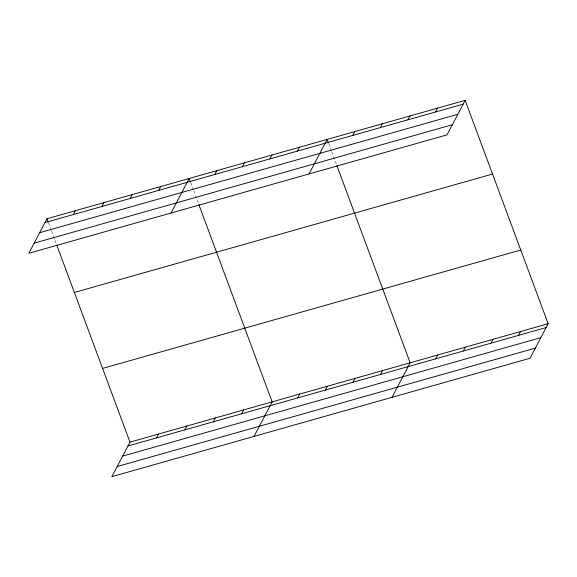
<?xml version="1.0" encoding="UTF-8"?>
<svg xmlns="http://www.w3.org/2000/svg" width="577" height="577" viewBox="0 0 577 577"><rect width="100%" height="100%" fill="white"/><g stroke="black" fill="none" stroke-linecap="round" stroke-linejoin="round"><path stroke-width="0.43" stroke-dasharray="2.88 2.16" d="M328.674 143.507L331.414 150.878M331.717 151.701L336.283 163.983M190.677 182.584L193.418 189.963M193.721 190.778L198.286 203.068M48.497 222.852L51.238 230.223M51.541 231.045L56.106 243.328"/><path stroke-width="0.87" d="M465.149 100.333L46.975 218.755L28.85 253.281L447.024 134.859L465.149 100.333L548.15 323.719L530.025 358.245L111.851 476.667L129.976 442.141L548.15 323.719M73.402 214.536L75.414 210.706M101.84 206.479L103.846 202.65M130.272 198.43L132.284 194.6M158.711 190.374L160.723 186.544M171.03 213.021L189.155 178.495L190.374 181.769M214.745 174.506L216.757 170.677M242.347 166.688L244.352 162.858M269.942 158.877L271.955 155.047M297.544 151.059L299.557 147.229M156.403 437.914L158.415 434.084M309.027 173.937L327.152 139.41L328.371 142.692M184.835 429.865L186.847 426.035M352.742 135.429L354.754 131.599M213.274 421.809L215.286 417.979M380.344 127.611L382.349 123.781M241.713 413.759L243.718 409.93M407.939 119.792L409.951 115.963M254.031 436.407L272.156 401.873L198.892 204.705M435.541 111.981L437.554 108.151M297.746 397.892L299.759 394.062M325.341 390.074L327.354 386.244M352.944 382.255L354.956 378.425M380.546 374.444L382.551 370.614M392.028 397.322L410.153 362.796L336.889 165.621M435.743 358.807L437.755 354.978M463.338 350.996L465.351 347.166M490.94 343.178L492.953 339.348M518.543 335.36L520.548 331.53M44.97 222.585L463.136 104.163M39.647 232.719L457.821 114.289M34.166 243.155L452.339 124.733M74.368 292.474L492.542 174.052M102.591 368.422L520.757 250M127.964 445.971L546.138 327.548M122.649 456.097L540.822 337.675M117.167 466.541L535.341 348.111M46.975 218.755L48.194 222.03M56.719 244.965L129.976 442.141"/></g></svg>
